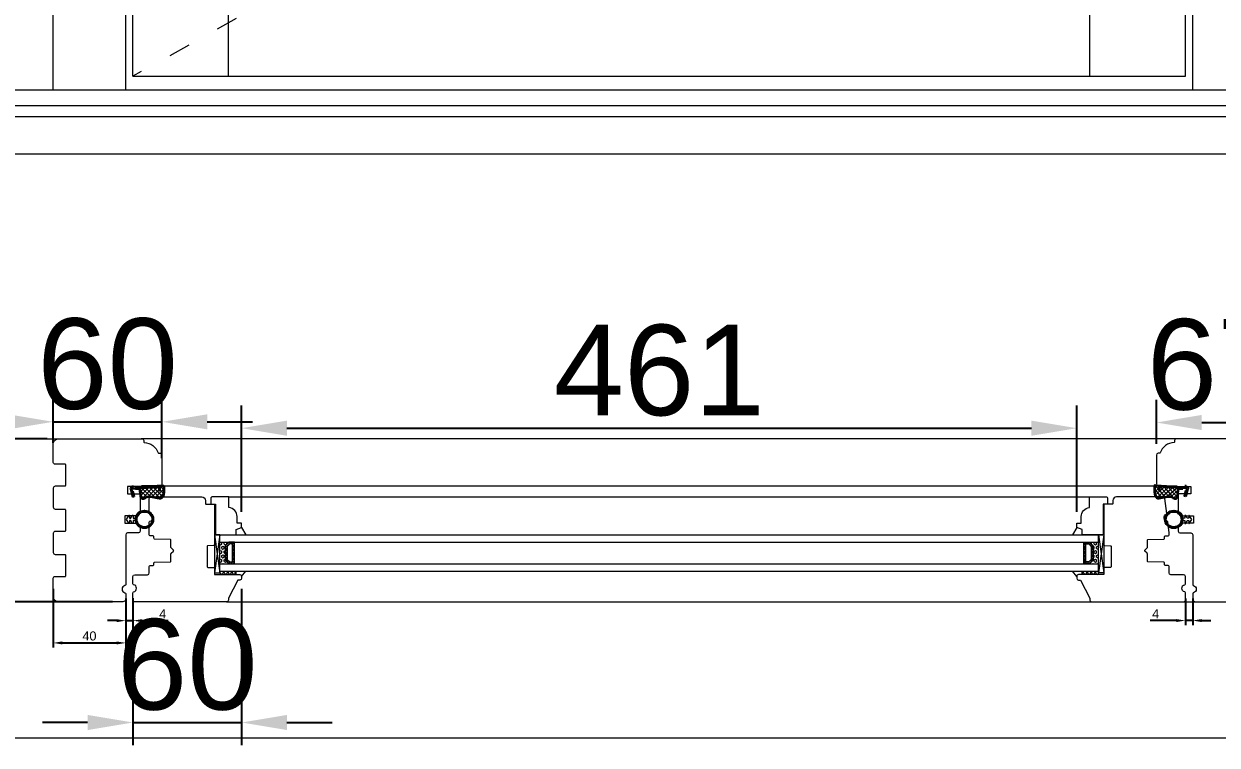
# Model space of a CAD drawing. Header units: millimetres. Extents: x 0 to 182016, y 11 to 3710.
# Drawn here: x 145721 to 146379, y 1122 to 1520 of the extents above; entities that cross this region are included whole.
import ezdxf

# ---------------------------------------------------------------- set-up
doc = ezdxf.new("R2010")
doc.units = ezdxf.units.MM
doc.linetypes.add('ACAD_ISO03W100', pattern=[30, 12, -18])
for name, color, linetype, lineweight in [('Matmenys', 10, 'Continuous', 20), ('OTHER', 251, 'Continuous', 13), ('Stakta', 7, 'Continuous', 25), ('Testinės profilio linijos', 7, 'Continuous', 5)]:
    doc.layers.add(name, color=color, linetype=linetype, lineweight=lineweight)
doc.styles.get("Standard").update_dxf_attribs({"font": 'arial.ttf'})
doc.dimstyles.new('2', dxfattribs={"dimscale": 2, "dimtxt": 2.5, "dimasz": 2.5, "dimexe": 1.25, "dimexo": 0.625, "dimtad": 1, "dimtxsty": 'Standard', "dimcen": 2.5, "dimadec": 0, "dimazin": 0, "dimtfac": 1, "dimtmove": 0, "dimatfit": 3, "dimfxl": 1, "dimarcsym": 0})
doc.dimstyles.new('Padidinti matmenys', dxfattribs={"dimscale": 10, "dimtxt": 5, "dimasz": 2.5, "dimexe": 1.25, "dimexo": 0.625, "dimtad": 1, "dimdec": 1, "dimtxsty": 'Standard', "dimcen": 2.5, "dimadec": 0, "dimazin": 0, "dimtfac": 1, "dimtdec": 1, "dimtmove": 0, "dimatfit": 3, "dimfxl": 1, "dimarcsym": 0})

# ---------------------------------------------------------------- blocks, each defined once
blk = doc.blocks.new('*D1275')
at = {"layer": 'Defpoints', "color": 0, "transparency": 16777216}
for p in [(145736.9, 1209.2), (145776.9, 1203.7), (145776.9, 1178.02)]:
    blk.add_point(p, dxfattribs=at)
at = {"layer": 'Matmenys', "color": 0, "lineweight": -2, "transparency": 16777216}
for p, q in [((145736.9, 1207.95), (145736.9, 1175.52)), ((145776.9, 1202.45), (145776.9, 1175.52)), ((145741.9, 1178.02), (145771.9, 1178.02))]:
    blk.add_line(p, q, dxfattribs=at)
at = {"layer": 'Matmenys', "color": 0, "transparency": 16777216}
for points in [[(145741.9, 1178.85), (145741.9, 1177.18), (145736.9, 1178.02)], [(145771.9, 1178.85), (145771.9, 1177.18), (145776.9, 1178.02)]]:
    blk.add_solid(points, dxfattribs=at)
at = {"layer": 'Matmenys', "color": 0, "lineweight": 5, "transparency": 16777216, "insert": (145756.9, 1181.82), "char_height": 5, "attachment_point": 5}
blk.add_mtext('40', dxfattribs=at)
blk = doc.blocks.new('*D1276')
at = {"color": 0, "lineweight": -2, "transparency": 16777216}
for p, q in [((145736.9, 1288.45), (145736.9, 1312.57)), ((145796.9, 1279.95), (145796.9, 1312.57)), ((145711.9, 1300.07), (145686.9, 1300.07)), ((145736.9, 1300.07), (145796.9, 1300.07)), ((145821.9, 1300.07), (145846.9, 1300.07))]:
    blk.add_line(p, q, dxfattribs=at)
at = {"color": 0, "transparency": 16777216}
for points in [[(145711.9, 1304.23), (145711.9, 1295.9), (145736.9, 1300.07)], [(145821.9, 1304.23), (145821.9, 1295.9), (145796.9, 1300.07)]]:
    blk.add_solid(points, dxfattribs=at)
at = {"layer": 'Defpoints', "color": 0, "transparency": 16777216}
for p in [(145796.9, 1300.07), (145736.9, 1282.2), (145796.9, 1273.7)]:
    blk.add_point(p, dxfattribs=at)
at = {"color": 0, "lineweight": 5, "transparency": 16777216, "insert": (145766.9, 1331.85), "char_height": 50, "attachment_point": 5}
blk.add_mtext('60', dxfattribs=at)
blk = doc.blocks.new('*D1277')
at = {"color": 0, "lineweight": -2, "transparency": 16777216}
for p, q in [((145840.9, 1207.95), (145840.9, 1121.59)), ((145780.9, 1197.7), (145780.9, 1121.59)), ((145755.9, 1134.09), (145730.9, 1134.09)), ((145780.9, 1134.09), (145840.9, 1134.09)), ((145865.9, 1134.09), (145890.9, 1134.09))]:
    blk.add_line(p, q, dxfattribs=at)
at = {"color": 0, "transparency": 16777216}
for points in [[(145755.9, 1138.26), (145755.9, 1129.92), (145780.9, 1134.09)], [(145865.9, 1138.26), (145865.9, 1129.92), (145840.9, 1134.09)]]:
    blk.add_solid(points, dxfattribs=at)
at = {"layer": 'Defpoints', "color": 0, "transparency": 16777216}
for p in [(145840.9, 1214.2), (145780.9, 1203.95), (145840.9, 1134.09)]:
    blk.add_point(p, dxfattribs=at)
at = {"color": 0, "lineweight": 5, "transparency": 16777216, "insert": (145810.9, 1165.87), "char_height": 50, "attachment_point": 5}
blk.add_mtext('60', dxfattribs=at)
blk = doc.blocks.new('*D1278')
at = {"color": 0, "lineweight": -2, "transparency": 16777216}
for p, q in [((145733.65, 1290.7), (145666.81, 1290.7)), ((145679.31, 1225.7), (145679.31, 1265.7)), ((145769.65, 1200.7), (145666.81, 1200.7))]:
    blk.add_line(p, q, dxfattribs=at)
at = {"color": 0, "transparency": 16777216}
for points in [[(145675.14, 1265.7), (145683.47, 1265.7), (145679.31, 1290.7)], [(145675.14, 1225.7), (145683.47, 1225.7), (145679.31, 1200.7)]]:
    blk.add_solid(points, dxfattribs=at)
at = {"layer": 'Defpoints', "color": 0, "transparency": 16777216}
for p in [(145679.31, 1290.7), (145739.9, 1290.7), (145775.9, 1200.7)]:
    blk.add_point(p, dxfattribs=at)
at = {"color": 0, "lineweight": 5, "transparency": 16777216, "insert": (145647.53, 1245.7), "char_height": 50, "attachment_point": 5, "rotation": 90}
blk.add_mtext('90', dxfattribs=at)
blk = doc.blocks.new('*D1279')
at = {"layer": 'Defpoints', "color": 0, "transparency": 16777216}
for p in [(145776.9, 1203.7), (145780.9, 1203.95), (145780.9, 1190.31)]:
    blk.add_point(p, dxfattribs=at)
at = {"layer": 'Matmenys', "color": 0, "lineweight": -2, "transparency": 16777216}
for p, q in [((145776.9, 1202.45), (145776.9, 1187.81)), ((145780.9, 1202.7), (145780.9, 1187.81)), ((145771.9, 1190.31), (145766.9, 1190.31)), ((145776.9, 1190.31), (145780.9, 1190.31)), ((145785.9, 1190.31), (145800.3, 1190.31))]:
    blk.add_line(p, q, dxfattribs=at)
at = {"layer": 'Matmenys', "color": 0, "transparency": 16777216}
for points in [[(145771.9, 1191.14), (145771.9, 1189.47), (145776.9, 1190.31)], [(145785.9, 1191.14), (145785.9, 1189.47), (145780.9, 1190.31)]]:
    blk.add_solid(points, dxfattribs=at)
at = {"layer": 'Matmenys', "color": 0, "lineweight": 5, "transparency": 16777216, "insert": (145797.33, 1194.06), "char_height": 5, "attachment_point": 5}
blk.add_mtext('4', dxfattribs=at)
blk = doc.blocks.new('*D1299')
at = {"layer": 'Defpoints', "color": 0, "transparency": 16777216}
for p in [(146361.89, 1203.73), (146365.89, 1203.73), (146365.89, 1190.36)]:
    blk.add_point(p, dxfattribs=at)
at = {"layer": 'Matmenys', "color": 0, "lineweight": -2, "transparency": 16777216}
for p, q in [((146361.89, 1202.48), (146361.89, 1187.86)), ((146365.89, 1202.48), (146365.89, 1187.86)), ((146356.89, 1190.36), (146342.49, 1190.36)), ((146365.89, 1190.36), (146361.89, 1190.36)), ((146370.89, 1190.36), (146375.89, 1190.36))]:
    blk.add_line(p, q, dxfattribs=at)
at = {"layer": 'Matmenys', "color": 0, "transparency": 16777216}
for points in [[(146356.89, 1191.19), (146356.89, 1189.53), (146361.89, 1190.36)], [(146370.89, 1191.19), (146370.89, 1189.53), (146365.89, 1190.36)]]:
    blk.add_solid(points, dxfattribs=at)
at = {"layer": 'Matmenys', "color": 0, "transparency": 16777216, "insert": (146345.47, 1194.11), "char_height": 5, "attachment_point": 5}
blk.add_mtext('4', dxfattribs=at)
blk = doc.blocks.new('*D1290')
at = {"color": 0, "lineweight": -2, "transparency": 16777216}
for p, q in [((145840.9, 1250.45), (145840.9, 1309.05)), ((146301.89, 1250.45), (146301.89, 1309.05)), ((145865.9, 1296.55), (146276.89, 1296.55))]:
    blk.add_line(p, q, dxfattribs=at)
at = {"color": 0, "transparency": 16777216}
for points in [[(145865.9, 1300.72), (145865.9, 1292.38), (145840.9, 1296.55)], [(146276.89, 1300.72), (146276.89, 1292.38), (146301.89, 1296.55)]]:
    blk.add_solid(points, dxfattribs=at)
at = {"layer": 'Defpoints', "color": 0, "transparency": 16777216}
for p in [(146301.89, 1296.55), (145840.9, 1244.2), (146301.89, 1244.2)]:
    blk.add_point(p, dxfattribs=at)
at = {"color": 0, "lineweight": 5, "transparency": 16777216, "insert": (146071.4, 1328.33), "char_height": 50, "attachment_point": 5}
blk.add_mtext('461', dxfattribs=at)
blk = doc.blocks.new('*D1962')
at = {"color": 0, "lineweight": -2, "transparency": 16777216}
for p, q in [((146345.89, 1287.94), (146345.89, 1312.19)), ((146412.89, 1287.94), (146412.89, 1312.19)), ((146370.89, 1299.69), (146387.89, 1299.69))]:
    blk.add_line(p, q, dxfattribs=at)
at = {"color": 0, "transparency": 16777216}
for points in [[(146370.89, 1303.86), (146370.89, 1295.53), (146345.89, 1299.69)], [(146387.89, 1303.86), (146387.89, 1295.53), (146412.89, 1299.69)]]:
    blk.add_solid(points, dxfattribs=at)
at = {"layer": 'Defpoints', "color": 0, "transparency": 16777216}
for p in [(146412.89, 1299.69), (146345.89, 1281.69), (146412.89, 1281.69)]:
    blk.add_point(p, dxfattribs=at)
at = {"color": 0, "lineweight": 5, "transparency": 16777216, "insert": (146379.39, 1331.47), "char_height": 50, "attachment_point": 5}
blk.add_mtext('67', dxfattribs=at)

msp = doc.modelspace()

# ---------------------------------------------------------------- hatches: boundary and pattern name
at = {"lineweight": 0}
h = msp.add_hatch(dxfattribs=at)
h.set_pattern_fill('HEX', color=256, scale=0.25, angle=90, style=0)
h.set_pattern_definition([(90, (127481.6335, -11685.7087), (1.374815, -4e-16), [0.79375, -1.5875]), (330, (127481.6335, -11685.7087), (-0.6874075, -1.190624716), [0.79375, -1.5875]), (30, (127481.6335, -11684.915), (0.6874075, -1.190624716), [0.79375, -1.5875])])
h.paths.add_polyline_path([(145828.9045588, 1221.699597), (145833.9045588, 1221.699597), (145831.9045588, 1223.699597), (145831.9045588, 1231.699597), (145833.9045588, 1233.699597), (145828.9045588, 1233.700306)])
h = msp.add_hatch(dxfattribs=at)
h.set_pattern_fill('JIS_WOOD', color=256, angle=90, style=0)
h.set_pattern_definition([(45, (127481.6335, -11685.7087), (0.5, -0.5), [])])
h.paths.add_polyline_path([(145831.9045588, 1231.699597), (145831.9045588, 1223.699597), (145833.9045588, 1221.699597), (145836.9045588, 1221.699597), (145836.9222922, 1233.7361795), (145833.9045588, 1233.699597)])
h.paths.add_polyline_path([(145832.9045588, 1224.1138105), (145832.9045588, 1231.2853834), (145834.3187723, 1232.699597), (145835.9045588, 1232.699597), (145835.9045588, 1222.699597), (145834.3187723, 1222.699597)], flags=16)
h = msp.add_hatch(dxfattribs=at)
h.set_pattern_fill('JIS_WOOD', color=256, angle=90, style=0)
h.set_pattern_definition([(45, (127563.12235, -11685.7087), (0.5, -0.5), [])])
h.paths.add_polyline_path([(146310.8934555, 1231.699597), (146310.8934555, 1223.699597), (146308.8934555, 1221.699597), (146305.8934555, 1221.699597), (146305.8757221, 1233.7361795), (146308.8934555, 1233.699597)])
h.paths.add_polyline_path([(146309.8934555, 1224.1138105), (146309.8934555, 1231.2853834), (146308.479242, 1232.699597), (146306.8934555, 1232.699597), (146306.8934555, 1222.699597), (146308.479242, 1222.699597)], flags=16)
h = msp.add_hatch(dxfattribs=at)
h.set_pattern_fill('HEX', color=256, scale=0.25, angle=90, style=0)
h.set_pattern_definition([(90, (127563.1223, -11685.7087), (1.374815, -4e-16), [0.79375, -1.5875]), (330, (127563.1223, -11685.7087), (-0.6874075, -1.190624716), [0.79375, -1.5875]), (30, (127563.1223, -11684.915), (0.6874075, -1.190624716), [0.79375, -1.5875])])
h.paths.add_polyline_path([(146313.8934555, 1221.699597), (146308.8934555, 1221.699597), (146310.8934555, 1223.699597), (146310.8934555, 1231.699597), (146308.8934555, 1233.699597), (146313.8934555, 1233.700306)])
at = {"lineweight": 0, "ltscale": 0.5}
h = msp.add_hatch(dxfattribs=at)
h.set_pattern_fill('ANSI37', color=256, scale=0.5, angle=90, style=0)
h.set_pattern_definition([(135, (145825.4046, 1215.7003), (-1.12253, -1.12253), []), (225, (145825.4046, 1215.7003), (1.12253, -1.12253), [])])
h.paths.add_polyline_path([(145837.9045588, 1217.700306), (145828.9045588, 1217.700306), (145828.9045588, 1215.700306), (145837.9045588, 1215.700306)])
h = msp.add_hatch(dxfattribs=at)
h.set_pattern_fill('ANSI37', color=256, scale=0.5, angle=90, style=0)
h.set_pattern_definition([(135, (145906.8934, 1215.7003), (-1.122532, -1.122532), []), (225, (145906.8934, 1215.7003), (1.122532, -1.122532), [])])
h.paths.add_polyline_path([(146304.8934555, 1217.700306), (146313.8934555, 1217.700306), (146313.8934555, 1215.700306), (146304.8934555, 1215.700306)])
at = {"layer": 'Matmenys'}
h = msp.add_hatch(dxfattribs=at)
h.set_pattern_fill('ANSI37', color=252, scale=0.5, angle=-93.5893456117, style=0)
h.set_pattern_definition([(311.4106544, (142780.868, -270929.3003), (1.190606082, 1.0500540025), []), (41.4106544, (142780.868, -270929.3003), (-1.0500540025, 1.190606082), [])])
edge = h.paths.add_edge_path()
edge.add_arc((146347.8193396, 1264.0058823), 0.1, 86.4106543883, 176.4106543883)
edge.add_line((146347.7195358, 1264.0121428), (146347.6224526, 1262.4644571))
edge.add_arc((146347.372943, 1262.4801083), 0.25, 176.4106543883, 356.4106543883, ccw=False)
edge.add_line((146347.1234334, 1262.4957595), (146347.2518191, 1264.5424645))
edge.add_arc((146347.3516229, 1264.536204), 0.1, 86.410654381, 176.4106543883, ccw=False)
edge.add_line((146347.3578834, 1264.6360078), (146347.3626283, 1264.7116508))
edge.add_line((146347.3626283, 1264.7116508), (146345.3808274, 1264.8359652))
edge.add_spline(control_points=[(146345.3808274, 1264.8359652), (146345.301669, 1264.8241628), (146345.2316773, 1264.8129873), (146345.1479265, 1264.7911934), (146345.1243622, 1264.7818076), (146345.1004792, 1264.7691127), (146345.0924195, 1264.7628634), (146345.0679317, 1264.7372746), (146345.0490388, 1264.7080376), (146345.0153355, 1264.6037178), (146345.0022136, 1264.5307856), (146344.9825114, 1264.2778026), (146344.9930097, 1264.0639684), (146345.0123379, 1263.62149), (146345.0168132, 1263.4021611), (146345.0178894, 1262.9822702), (146345.0148574, 1262.7791841), (146345.002147, 1262.1889768), (146344.9889706, 1261.8209267), (146344.9892323, 1261.0677452), (146345.0077286, 1260.6909954), (146345.1109149, 1260.0978909), (146345.170809, 1259.87032), (146345.3238446, 1259.4732188), (146345.406594, 1259.3014311), (146345.6105942, 1258.9602634), (146345.730709, 1258.7940607), (146345.9981541, 1258.502901), (146346.1458277, 1258.3793209), (146346.4270123, 1258.2196022), (146346.5623085, 1258.1720483), (146346.8636074, 1258.1124433), (146347.0272074, 1258.10174), (146347.6118042, 1258.1154839), (146348.0757197, 1258.2102381), (146348.9682159, 1258.3819804), (146349.3952961, 1258.4656749), (146350.4736447, 1258.6768613), (146351.1316953, 1258.8105953), (146352.1247972, 1258.9355213), (146352.4283984, 1258.9660152), (146353.050442, 1258.9903506), (146353.366346, 1258.9828099), (146353.9155543, 1258.8979256), (146354.1516377, 1258.8365869), (146354.5522891, 1258.6641266), (146354.7109216, 1258.5692781), (146355.0095804, 1258.3850097), (146355.1510376, 1258.2951522), (146355.4528205, 1258.1390691), (146355.6178732, 1258.069099), (146355.982995, 1257.9493678), (146356.1839451, 1257.9063653), (146356.5233617, 1257.8824666), (146356.6653472, 1257.8956724), (146356.8605678, 1257.9557116), (146356.9258956, 1257.9924518), (146357.052619, 1258.1010009), (146357.1117968, 1258.1730671), (146357.2688744, 1258.4371547), (146357.3503741, 1258.6782629), (146357.4669914, 1259.2286739), (146357.5035229, 1259.536869), (146357.5567944, 1260.1330868), (146357.5760168, 1260.4206378), (146357.6193763, 1260.9511276), (146357.6415125, 1261.1993861), (146357.6777268, 1261.6041884), (146357.6918132, 1261.7615918), (146357.7199353, 1262.0855241), (146357.7349714, 1262.2638414), (146357.8032564, 1262.5667084), (146357.8388914, 1262.6845304), (146357.9344881, 1262.8970092), (146357.9876351, 1262.990924), (146358.1062758, 1263.1361178), (146358.161898, 1263.1911359), (146358.2856653, 1263.2802278), (146358.3492923, 1263.3131072), (146358.4681564, 1263.3612754), (146358.5252334, 1263.3781567), (146358.6258138, 1263.4041006), (146358.6702094, 1263.4138182), (146358.7112057, 1263.4228541)], knot_values=[0, 0, 0, 0, 0.2245066002, 0.2245066002, 0.377043448, 0.377043448, 0.5295802957, 0.5295802957, 0.8082977366, 0.8082977366, 1.0870151774, 1.0870151774, 1.6244414062, 1.6244414062, 2.161867635, 2.161867635, 2.6992938638, 2.6992938638, 3.7741463214, 3.7741463214, 5.0334406395, 5.0334406395, 5.8656302806, 5.8656302806, 6.5060139406, 6.5060139406, 7.1463976006, 7.1463976006, 7.7996240151, 7.7996240151, 8.3563201169, 8.3563201169, 8.9130162187, 8.9130162187, 10.239934143, 10.239934143, 11.5668520673, 11.5668520673, 13.5970761059, 13.5970761059, 14.4582175179, 14.4582175179, 15.3193589298, 15.3193589298, 15.9856015553, 15.9856015553, 16.5061017172, 16.5061017172, 17.0266018791, 17.0266018791, 17.547102041, 17.547102041, 18.1672448488, 18.1672448488, 18.7176261004, 18.7176261004, 19.1465766047, 19.1465766047, 19.5755271091, 19.5755271091, 20.3898249977, 20.3898249977, 21.2041228863, 21.2041228863, 21.9655448497, 21.9655448497, 22.7269668131, 22.7269668131, 23.2229068178, 23.2229068178, 23.7188468224, 23.7188468224, 24.0184411081, 24.0184411081, 24.2549295987, 24.2549295987, 24.4119994701, 24.4119994701, 24.5501072405, 24.5501072405, 24.6882150108, 24.6882150108, 24.8099116426, 24.8099116426, 24.8099116426, 24.8099116426], degree=3, periodic=0)
edge.add_line((146358.7112057, 1263.4228541), (146347.8256001, 1264.1056862))
h = msp.add_hatch(dxfattribs=at)
h.set_pattern_fill('ANSI37', color=252, scale=0.5, angle=-180, style=0)
h.set_pattern_definition([(225, (-10132.0852, -1098217.9917), (1.1225320151, -1.1225320151), []), (315, (-10132.0852, -1098217.9917), (1.1225320151, 1.1225320151), [])])
edge = h.paths.add_edge_path()
edge.add_arc((145794.9904069, 1263.8200358), 0.1, 363.5893456117, 453.5893456117, ccw=False)
edge.add_line((145795.0902108, 1263.8262963), (145795.187294, 1262.2786106))
edge.add_arc((145795.4368036, 1262.2942618), 0.25, 183.5893456117, 363.5893456117)
edge.add_line((145795.6863132, 1262.3099131), (145795.5579275, 1264.356618))
edge.add_arc((145795.4581237, 1264.3503575), 0.1, 363.5893456117, 453.589345619)
edge.add_line((145795.4518632, 1264.4501613), (145795.4471182, 1264.5258043))
edge.add_line((145795.4471182, 1264.5258043), (145797.4289191, 1264.6501187))
edge.add_spline(control_points=[(145797.4289191, 1264.6501187), (145797.5080776, 1264.6383164), (145797.5780693, 1264.6271408), (145797.6618201, 1264.6053469), (145797.6853844, 1264.5959611), (145797.7092674, 1264.5832662), (145797.7173271, 1264.577017), (145797.7418149, 1264.5514282), (145797.7607077, 1264.5221911), (145797.7944111, 1264.4178714), (145797.807533, 1264.3449391), (145797.8272352, 1264.0919561), (145797.8167369, 1263.878122), (145797.7974087, 1263.4356435), (145797.7929333, 1263.2163147), (145797.7918572, 1262.7964238), (145797.7948892, 1262.5933376), (145797.8075996, 1262.0031303), (145797.820776, 1261.6350802), (145797.8205143, 1260.8818988), (145797.802018, 1260.5051489), (145797.6988316, 1259.9120445), (145797.6389376, 1259.6844735), (145797.485902, 1259.2873723), (145797.4031526, 1259.1155846), (145797.1991524, 1258.7744169), (145797.0790376, 1258.6082142), (145796.8115925, 1258.3170545), (145796.6639188, 1258.1934745), (145796.3827343, 1258.0337557), (145796.247438, 1257.9862018), (145795.9461392, 1257.9265968), (145795.7825392, 1257.9158935), (145795.1979424, 1257.9296374), (145794.7340268, 1258.0243916), (145793.8415307, 1258.1961339), (145793.4144505, 1258.2798285), (145792.3361019, 1258.4910148), (145791.6780513, 1258.6247489), (145790.6849494, 1258.7496749), (145790.3813482, 1258.7801687), (145789.7593046, 1258.8045042), (145789.4434006, 1258.7969634), (145788.8941923, 1258.7120791), (145788.6581089, 1258.6507404), (145788.2574575, 1258.4782801), (145788.098825, 1258.3834316), (145787.8001662, 1258.1991633), (145787.6587089, 1258.1093058), (145787.3569261, 1257.9532227), (145787.1918733, 1257.8832525), (145786.8267516, 1257.7635213), (145786.6258015, 1257.7205188), (145786.2863849, 1257.6966201), (145786.1443994, 1257.7098259), (145785.9491787, 1257.7698651), (145785.8838509, 1257.8066053), (145785.7571276, 1257.9151544), (145785.6979498, 1257.9872206), (145785.5408722, 1258.2513082), (145785.4593725, 1258.4924165), (145785.3427552, 1259.0428274), (145785.3062237, 1259.3510225), (145785.2529522, 1259.9472404), (145785.2337298, 1260.2347913), (145785.1903703, 1260.7652812), (145785.1682341, 1261.0135397), (145785.1320198, 1261.418342), (145785.1179334, 1261.5757453), (145785.0898113, 1261.8996777), (145785.0747752, 1262.0779949), (145785.0064902, 1262.380862), (145784.9708552, 1262.498684), (145784.8752584, 1262.7111628), (145784.8221115, 1262.8050776), (145784.7034708, 1262.9502713), (145784.6478485, 1263.0052894), (145784.5240813, 1263.0943814), (145784.4604543, 1263.1272608), (145784.3415902, 1263.175429), (145784.2845132, 1263.1923102), (145784.1839328, 1263.2182541), (145784.1395372, 1263.2279717), (145784.0985409, 1263.2370076)], knot_values=[0, 0, 0, 0, 0.2245066002, 0.2245066002, 0.377043448, 0.377043448, 0.5295802957, 0.5295802957, 0.8082977366, 0.8082977366, 1.0870151774, 1.0870151774, 1.6244414062, 1.6244414062, 2.161867635, 2.161867635, 2.6992938638, 2.6992938638, 3.7741463214, 3.7741463214, 5.0334406395, 5.0334406395, 5.8656302806, 5.8656302806, 6.5060139406, 6.5060139406, 7.1463976006, 7.1463976006, 7.7996240151, 7.7996240151, 8.3563201169, 8.3563201169, 8.9130162187, 8.9130162187, 10.239934143, 10.239934143, 11.5668520673, 11.5668520673, 13.5970761059, 13.5970761059, 14.4582175179, 14.4582175179, 15.3193589298, 15.3193589298, 15.9856015553, 15.9856015553, 16.5061017172, 16.5061017172, 17.0266018791, 17.0266018791, 17.547102041, 17.547102041, 18.1672448488, 18.1672448488, 18.7176261004, 18.7176261004, 19.1465766047, 19.1465766047, 19.5755271091, 19.5755271091, 20.3898249977, 20.3898249977, 21.2041228863, 21.2041228863, 21.9655448497, 21.9655448497, 22.7269668131, 22.7269668131, 23.2229068178, 23.2229068178, 23.7188468224, 23.7188468224, 24.0184411081, 24.0184411081, 24.2549295987, 24.2549295987, 24.4119994701, 24.4119994701, 24.5501072405, 24.5501072405, 24.6882150108, 24.6882150108, 24.8099116426, 24.8099116426, 24.8099116426, 24.8099116426], degree=3, periodic=0)
edge.add_line((145784.0985409, 1263.2370076), (145794.9841464, 1263.9198397))

# ---------------------------------------------------------------- linework, layer by layer
at = {"lineweight": 5}
for p, q in [((145736.9045584, 1483.4002605), (145736.9045584, 2183.0808812)), ((145776.9045584, 1483.4002605), (145776.9045584, 2143.0808808)), ((146365.8934556, 1483.4002605), (146365.8934556, 2143.0808808)), ((145780.9045584, 1490.850432), (145780.9045584, 2139.0808808)), ((145833.5874645, 1490.850432), (145833.5874645, 2139.0808808)), ((146309.2105498, 1490.850432), (146309.2105498, 2139.0808808)), ((146361.8934555, 1490.850432), (146361.8934555, 2139.0808808)), ((145780.9045584, 1490.850432), (146361.8934555, 1490.850432)), ((145686.9045584, 1483.4002605), (147071.8823523, 1483.4002605)), ((145686.9045584, 1474.6227022), (147071.8823523, 1474.6227022)), ((145686.9045584, 1468.6674253), (147071.8823523, 1468.6674253)), ((145686.9045584, 1448.050432), (147071.8823523, 1448.050432)), ((145686.9045584, 1290.700306), (145739.9045588, 1290.700306)), ((145686.9045584, 1125.700306), (147071.8823527, 1125.700306))]:
    msp.add_line(p, q, dxfattribs=at)
at = {"linetype": 'ACAD_ISO03W100', "lineweight": 5}
msp.add_line((146361.8934555, 1814.9656562), (145780.9045584, 1490.850432), dxfattribs=at)
at = {"color": 1}
for p, q in [((145797.4731594, 1264.9468388), (145782.1483439, 1263.9855441)), ((146345.3365872, 1265.1326852), (146360.6614026, 1264.1713905)), ((146345.3808274, 1264.8359652), (146360.6157722, 1263.8803079)), ((145797.4289191, 1264.6501187), (145782.1939744, 1263.6944614)), ((145784.0339681, 1262.9440395), (145782.2735168, 1262.8336099)), ((146358.7757785, 1263.1298859), (146360.5362298, 1263.0194564))]:
    msp.add_line(p, q, dxfattribs=at)
for p, q in [((146347.3578834, 1264.6360078), (146347.3626283, 1264.7116508)), ((146362.3130747, 1264.6997323), (146361.5654341, 1264.7466303)), ((146361.5654341, 1264.7466303), (146362.6161473, 1263.6788877)), ((146362.3130747, 1264.6997323), (146363.343416, 1263.6332677)), ((145780.4966718, 1264.5138859), (145779.4663306, 1263.4474212)), ((145779.4663306, 1263.4474212), (145779.497633, 1262.948402)), ((145779.497633, 1262.948402), (145779.6449189, 1262.9576409)), ((145779.6449189, 1262.9576409), (145780.6283654, 1258.6105505)), ((145780.1503814, 1262.9893476), (145794.9841464, 1263.9198397)), ((145780.1503814, 1262.9893476), (145780.3875762, 1261.9408844)), ((145781.2443125, 1264.5607839), (145780.1935993, 1263.4930413)), ((145780.1935993, 1263.4930413), (145795.4518632, 1264.4501613)), ((145780.3875762, 1261.9408844), (145780.8752522, 1262.0512118)), ((145780.4966718, 1264.5138859), (145781.2443125, 1264.5607839)), ((145780.6283654, 1258.6105505), (145781.6037174, 1258.8312053)), ((145780.8752522, 1262.0512118), (145781.6037174, 1258.8312053)), ((145795.0902108, 1263.8262963), (145795.187294, 1262.2786106)), ((145795.4518632, 1264.4501613), (145795.4471182, 1264.5258043)), ((145795.5579275, 1264.356618), (145795.6863132, 1262.3099131)), ((146347.2518191, 1264.5424645), (146347.1234334, 1262.4957595)), ((146362.6161473, 1263.6788877), (146347.3578834, 1264.6360078)), ((146347.7195358, 1264.0121428), (146347.6224526, 1262.4644571)), ((146362.6593652, 1263.175194), (146347.8256001, 1264.1056862)), ((146361.9344944, 1262.2370583), (146361.2060292, 1259.0170518)), ((146362.1813811, 1258.7963969), (146361.2060292, 1259.0170518)), ((146362.4221704, 1262.1267309), (146361.9344944, 1262.2370583)), ((146363.1648277, 1263.1434874), (146362.1813811, 1258.7963969)), ((146362.6593652, 1263.175194), (146362.4221704, 1262.1267309)), ((146363.3121136, 1263.1342485), (146363.1648277, 1263.1434874)), ((146363.343416, 1263.6332677), (146363.3121136, 1263.1342485))]:
    msp.add_line(p, q)
at = {"lineweight": 9}
for p, q in [((145833.9045588, 1258.700306), (146308.8934555, 1258.700306)), ((145828.9046439, 1237.700306), (146313.8933704, 1237.700306)), ((145828.9046439, 1233.700306), (146313.8933704, 1233.700306)), ((145828.9046439, 1221.700306), (146313.8933704, 1221.700306)), ((145828.9046439, 1217.700306), (146313.8933704, 1217.700306))]:
    msp.add_line(p, q, dxfattribs=at)
at = {"lineweight": 0}
for p, q in [((145840.9045588, 1241.700306), (145843.1912239, 1237.700306)), ((146301.8934555, 1241.700306), (146299.6067904, 1237.700306)), ((145828.9045588, 1237.699597), (145825.9045588, 1216.699597)), ((145825.9045588, 1237.699597), (145828.9045588, 1216.699597)), ((146313.8934555, 1237.699597), (146316.8934555, 1216.699597)), ((146316.8934555, 1237.699597), (146313.8934555, 1216.699597)), ((146313.8934555, 1215.700306), (146313.8934555, 1218.700306)), ((145837.9045588, 1215.700306), (145837.9045588, 1217.700306)), ((145840.9045588, 1214.700306), (145843.1912239, 1217.700306)), ((146301.8934555, 1214.700306), (146299.6067904, 1217.700306)), ((146304.8934555, 1215.700306), (146304.8934555, 1217.700306))]:
    msp.add_line(p, q, dxfattribs=at)
for points in [[(145833.9045588, 1252.700306), (145833.9045588, 1258.700306), (145824.9045588, 1258.700306, 0.4142135624), (145823.9045588, 1257.700306), (145823.9045588, 1254.700306), (145826.4045588, 1254.700306), (145826.4045588, 1237.700306), (145837.9045588, 1237.700306), (145837.9045588, 1240.700306), (145840.9045588, 1241.700306), (145840.9045588, 1244.200306), (145838.4045588, 1244.200306), (145838.4045588, 1247.7253688, 0.3851703882), (145833.9045588, 1252.700306)], [(146308.8934555, 1252.700306), (146308.8934555, 1258.700306), (146317.8934555, 1258.700306, -0.4142135624), (146318.8934555, 1257.700306), (146318.8934555, 1254.700306), (146316.3934555, 1254.700306), (146316.3934555, 1237.700306), (146304.8934555, 1237.700306), (146304.8934555, 1240.700306), (146301.8934555, 1241.700306), (146301.8934555, 1244.200306), (146304.3934555, 1244.200306), (146304.3934555, 1247.7253688, -0.3851703882), (146308.8934555, 1252.700306)]]:
    msp.add_lwpolyline(points, format="xyb", dxfattribs=at)
for points in [[(145825.9045588, 1237.699597), (145825.9045588, 1216.699597), (145828.9045588, 1216.699597), (145828.9045588, 1237.699597)], [(145831.9045588, 1231.699597), (145831.9045588, 1223.699597), (145833.9045588, 1221.699597), (145836.9045588, 1221.699597), (145836.9045588, 1233.699597), (145833.9045588, 1233.699597)], [(145832.9045588, 1231.2853834), (145832.9045588, 1224.1138105), (145834.3187723, 1222.699597), (145835.9045588, 1222.699597), (145835.9045588, 1232.699597), (145834.3187723, 1232.699597)], [(146310.8934555, 1231.699597), (146310.8934555, 1223.699597), (146308.8934555, 1221.699597), (146305.8934555, 1221.699597), (146305.8934555, 1233.699597), (146308.8934555, 1233.699597)], [(146309.8934555, 1231.2853834), (146309.8934555, 1224.1138105), (146308.479242, 1222.699597), (146306.8934555, 1222.699597), (146306.8934555, 1232.699597), (146308.479242, 1232.699597)], [(146316.8934555, 1237.699597), (146316.8934555, 1216.699597), (146313.8934555, 1216.699597), (146313.8934555, 1237.699597)]]:
    msp.add_lwpolyline(points, close=True, dxfattribs=at)
at = {"color": 18, "linetype": 'ByBlock', "true_color": 0x000000}
for centre, radius in [((145787.2970729, 1246.1992405), 4.85), ((145787.2970729, 1246.1992405), 4.25), ((146355.4109544, 1246.1904755), 4.85), ((146355.4109544, 1246.1904755), 4.25)]:
    msp.add_circle(centre, radius, dxfattribs=at)
for centre, radius, start, end in [((145794.9904069, 1263.8200358), 0.1, 3.5893456092, 93.5893456125), ((145795.4368036, 1262.2942618), 0.25, 183.5893456092, 3.5893456092), ((145795.4581237, 1264.3503575), 0.1, 3.5893456092, 93.5893456125), ((146347.372943, 1262.4801083), 0.25, 176.4106543908, 356.4106543908), ((146347.3516229, 1264.536204), 0.1, 86.4106543875, 176.4106543908), ((146347.8193396, 1264.0058823), 0.1, 86.4106543875, 176.4106543908)]:
    msp.add_arc(centre, radius, start, end)
at = {"color": 1}
for points in [[(145797.4731594, 1264.9468388), (145797.8346597, 1264.856342), (145798.1042006, 1263.5824835), (145797.6158113, 1258.8901106), (145796.5726135, 1257.8001043), (145794.4091416, 1257.7814879), (145792.7111018, 1258.1118618), (145790.5456609, 1258.4587781), (145788.5089393, 1258.2593494), (145787.6806945, 1257.7831804), (145785.8261544, 1257.502917), (145784.9337085, 1260.2150956), (145784.8065409, 1261.6939712), (145784.6885696, 1262.3812391), (145784.3863639, 1262.8231244), (145784.0339681, 1262.9440395)], [(146345.3365872, 1265.1326852), (146344.9750869, 1265.0421885), (146344.705546, 1263.76833), (146345.1939353, 1259.075957), (146346.2371331, 1257.9859508), (146348.4006049, 1257.9673344), (146350.0986448, 1258.2977083), (146352.2640856, 1258.6446246), (146354.3008073, 1258.4451959), (146355.1290521, 1257.9690269), (146356.9835922, 1257.6887635), (146357.8760381, 1260.400942), (146358.0032057, 1261.8798177), (146358.121177, 1262.5670855), (146358.4233827, 1263.0089709), (146358.7757785, 1263.1298859)]]:
    msp.add_spline(points, degree=3, dxfattribs=at)
for points in [[(146345.3808274, 1264.8359652), (146345.301669, 1264.8241628), (146345.2316773, 1264.8129873), (146345.1479265, 1264.7911934), (146345.1243622, 1264.7818076), (146345.1004792, 1264.7691127), (146345.0924195, 1264.7628634), (146345.0679317, 1264.7372746), (146345.0490388, 1264.7080376), (146345.0153355, 1264.6037178), (146345.0022136, 1264.5307856), (146344.9825114, 1264.2778026), (146344.9930097, 1264.0639684), (146345.0123379, 1263.62149), (146345.0168132, 1263.4021611), (146345.0178894, 1262.9822702), (146345.0148574, 1262.7791841), (146345.002147, 1262.1889768), (146344.9889706, 1261.8209267), (146344.9892323, 1261.0677452), (146345.0077286, 1260.6909954), (146345.1109149, 1260.0978909), (146345.170809, 1259.87032), (146345.3238446, 1259.4732188), (146345.406594, 1259.3014311), (146345.6105942, 1258.9602634), (146345.730709, 1258.7940607), (146345.9981541, 1258.502901), (146346.1458277, 1258.3793209), (146346.4270123, 1258.2196022), (146346.5623085, 1258.1720483), (146346.8636074, 1258.1124433), (146347.0272074, 1258.10174), (146347.6118042, 1258.1154839), (146348.0757197, 1258.2102381), (146348.9682159, 1258.3819804), (146349.3952961, 1258.4656749), (146350.4736447, 1258.6768613), (146351.1316953, 1258.8105953), (146352.1247972, 1258.9355213), (146352.4283984, 1258.9660152), (146353.050442, 1258.9903506), (146353.366346, 1258.9828099), (146353.9155543, 1258.8979256), (146354.1516377, 1258.8365869), (146354.5522891, 1258.6641266), (146354.7109216, 1258.5692781), (146355.0095804, 1258.3850097), (146355.1510376, 1258.2951522), (146355.4528205, 1258.1390691), (146355.6178732, 1258.069099), (146355.982995, 1257.9493678), (146356.1839451, 1257.9063653), (146356.5233617, 1257.8824666), (146356.6653472, 1257.8956724), (146356.8605678, 1257.9557116), (146356.9258956, 1257.9924518), (146357.052619, 1258.1010009), (146357.1117968, 1258.1730671), (146357.2688744, 1258.4371547), (146357.3503741, 1258.6782629), (146357.4669914, 1259.2286739), (146357.5035229, 1259.536869), (146357.5567944, 1260.1330868), (146357.5760168, 1260.4206378), (146357.6193763, 1260.9511276), (146357.6415125, 1261.1993861), (146357.6777268, 1261.6041884), (146357.6918132, 1261.7615918), (146357.7199353, 1262.0855241), (146357.7349714, 1262.2638414), (146357.8032564, 1262.5667084), (146357.8388914, 1262.6845304), (146357.9344881, 1262.8970092), (146357.9876351, 1262.990924), (146358.1062758, 1263.1361178), (146358.161898, 1263.1911359), (146358.2856653, 1263.2802278), (146358.3492923, 1263.3131072), (146358.4681564, 1263.3612754), (146358.5252334, 1263.3781567), (146358.6258138, 1263.4041006), (146358.6702094, 1263.4138182), (146358.7112057, 1263.4228541)], [(145797.4289191, 1264.6501187), (145797.5080776, 1264.6383164), (145797.5780693, 1264.6271408), (145797.6618201, 1264.6053469), (145797.6853844, 1264.5959611), (145797.7092674, 1264.5832662), (145797.7173271, 1264.577017), (145797.7418149, 1264.5514282), (145797.7607077, 1264.5221911), (145797.7944111, 1264.4178714), (145797.807533, 1264.3449391), (145797.8272352, 1264.0919561), (145797.8167369, 1263.878122), (145797.7974087, 1263.4356435), (145797.7929333, 1263.2163147), (145797.7918572, 1262.7964238), (145797.7948892, 1262.5933376), (145797.8075996, 1262.0031303), (145797.820776, 1261.6350802), (145797.8205143, 1260.8818988), (145797.802018, 1260.5051489), (145797.6988316, 1259.9120445), (145797.6389376, 1259.6844735), (145797.485902, 1259.2873723), (145797.4031526, 1259.1155846), (145797.1991524, 1258.7744169), (145797.0790376, 1258.6082142), (145796.8115925, 1258.3170545), (145796.6639188, 1258.1934745), (145796.3827343, 1258.0337557), (145796.247438, 1257.9862018), (145795.9461392, 1257.9265968), (145795.7825392, 1257.9158935), (145795.1979424, 1257.9296374), (145794.7340268, 1258.0243916), (145793.8415307, 1258.1961339), (145793.4144505, 1258.2798285), (145792.3361019, 1258.4910148), (145791.6780513, 1258.6247489), (145790.6849494, 1258.7496749), (145790.3813482, 1258.7801687), (145789.7593046, 1258.8045042), (145789.4434006, 1258.7969634), (145788.8941923, 1258.7120791), (145788.6581089, 1258.6507404), (145788.2574575, 1258.4782801), (145788.098825, 1258.3834316), (145787.8001662, 1258.1991633), (145787.6587089, 1258.1093058), (145787.3569261, 1257.9532227), (145787.1918733, 1257.8832525), (145786.8267516, 1257.7635213), (145786.6258015, 1257.7205188), (145786.2863849, 1257.6966201), (145786.1443994, 1257.7098259), (145785.9491787, 1257.7698651), (145785.8838509, 1257.8066053), (145785.7571276, 1257.9151544), (145785.6979498, 1257.9872206), (145785.5408722, 1258.2513082), (145785.4593725, 1258.4924165), (145785.3427552, 1259.0428274), (145785.3062237, 1259.3510225), (145785.2529522, 1259.9472404), (145785.2337298, 1260.2347913), (145785.1903703, 1260.7652812), (145785.1682341, 1261.0135397), (145785.1320198, 1261.418342), (145785.1179334, 1261.5757453), (145785.0898113, 1261.8996777), (145785.0747752, 1262.0779949), (145785.0064902, 1262.380862), (145784.9708552, 1262.498684), (145784.8752584, 1262.7111628), (145784.8221115, 1262.8050776), (145784.7034708, 1262.9502713), (145784.6478485, 1263.0052894), (145784.5240813, 1263.0943814), (145784.4604543, 1263.1272608), (145784.3415902, 1263.175429), (145784.2845132, 1263.1923102), (145784.1839328, 1263.2182541), (145784.1395372, 1263.2279717), (145784.0985409, 1263.2370076)]]:
    msp.add_open_spline(points, degree=3, knots=[0, 0, 0, 0, 0.2245066002, 0.2245066002, 0.377043448, 0.377043448, 0.5295802957, 0.5295802957, 0.8082977366, 0.8082977366, 1.0870151774, 1.0870151774, 1.6244414062, 1.6244414062, 2.161867635, 2.161867635, 2.6992938638, 2.6992938638, 3.7741463214, 3.7741463214, 5.0334406395, 5.0334406395, 5.8656302806, 5.8656302806, 6.5060139406, 6.5060139406, 7.1463976006, 7.1463976006, 7.7996240151, 7.7996240151, 8.3563201169, 8.3563201169, 8.9130162187, 8.9130162187, 10.239934143, 10.239934143, 11.5668520673, 11.5668520673, 13.5970761059, 13.5970761059, 14.4582175179, 14.4582175179, 15.3193589298, 15.3193589298, 15.9856015553, 15.9856015553, 16.5061017172, 16.5061017172, 17.0266018791, 17.0266018791, 17.547102041, 17.547102041, 18.1672448488, 18.1672448488, 18.7176261004, 18.7176261004, 19.1465766047, 19.1465766047, 19.5755271091, 19.5755271091, 20.3898249977, 20.3898249977, 21.2041228863, 21.2041228863, 21.9655448497, 21.9655448497, 22.7269668131, 22.7269668131, 23.2229068178, 23.2229068178, 23.7188468224, 23.7188468224, 24.0184411081, 24.0184411081, 24.2549295987, 24.2549295987, 24.4119994701, 24.4119994701, 24.5501072405, 24.5501072405, 24.6882150108, 24.6882150108, 24.8099116426, 24.8099116426, 24.8099116426, 24.8099116426], dxfattribs=at)
at = {"layer": 'OTHER'}
for points in [[(145782.4938631, 1245.5892143), (145781.0779543, 1245.5892143), (145781.0779543, 1243.9439329), (145780.5522721, 1243.9439329), (145779.8089311, 1245.5892143), (145779.0163115, 1245.5892143), (145779.0163115, 1243.9439329), (145778.7974207, 1243.9439329), (145777.2945394, 1246.1992405), (145778.7974207, 1248.454548), (145779.0163115, 1248.454548), (145779.0163115, 1246.8092666), (145779.8089311, 1246.8092666), (145780.5522721, 1248.454548), (145781.0779543, 1248.454548), (145781.0779543, 1246.8092666), (145782.4938631, 1246.8092666)], [(146360.2141643, 1245.5804494), (146361.6300731, 1245.5804494), (146361.6300731, 1243.935168), (146362.1557553, 1243.935168), (146362.8990963, 1245.5804494), (146363.6917159, 1245.5804494), (146363.6917159, 1243.935168), (146363.9106067, 1243.935168), (146365.4134879, 1246.1904755), (146363.9106067, 1248.4457831), (146363.6917159, 1248.4457831), (146363.6917159, 1246.8005017), (146362.8990963, 1246.8005017), (146362.1557553, 1248.4457831), (146361.6300731, 1248.4457831), (146361.6300731, 1246.8005017), (146360.2141643, 1246.8005017)]]:
    msp.add_lwpolyline(points, dxfattribs=at)
at = {"layer": 'Stakta', "color": 18, "lineweight": 5, "true_color": 0x000000}
for points in [[(145784.9045588, 1251.0036475, -0.2720281141), (145784.6479452, 1250.5668833, 0.164173551), (145782.4992341, 1248.1992405), (145776.4045588, 1248.1992405), (145776.4045588, 1244.1992405), (145782.4992341, 1244.1992405, 0.164173551), (145784.6479452, 1241.8315977, -0.2720281141), (145784.9045588, 1241.3948334), (145784.9045588, 1239.7614322, -0.4116598905), (145783.9132853, 1238.7614702), (145777.8958322, 1238.7089567, 0.4116598905), (145776.9045588, 1237.7089948), (145776.9045588, 1210.1497958, -0.3563939587), (145776.5045588, 1209.6598978, 0.8164965809), (145776.5045588, 1205.7407142, -0.3563939587), (145776.9045588, 1205.2508163), (145776.9045588, 1202.200306, -0.4142135624), (145775.4045588, 1200.700306), (145739.9045584, 1200.700306, -0.4142135624), (145736.9045584, 1203.700306), (145736.9045584, 1213.700306, -0.4142135624), (145737.9045584, 1214.700306), (145743.4045584, 1214.700306, 0.4142135624), (145743.9045584, 1215.200306), (145743.9045584, 1226.200306, 0.4142135624), (145743.4045584, 1226.700306), (145738.1045584, 1226.700306, -0.4142135624), (145737.1045584, 1227.700306), (145737.1045584, 1238.700306, -0.4142135624), (145738.1045584, 1239.700306), (145743.4045584, 1239.700306, 0.4142135624), (145743.9045584, 1240.200306), (145743.9045584, 1251.200306, 0.4142135624), (145743.4045584, 1251.700306), (145738.1045584, 1251.700306, -0.4142135624), (145737.1045584, 1252.700306), (145737.1045584, 1263.700306, -0.4142135624), (145738.1045584, 1264.700306), (145743.4045584, 1264.700306, 0.4142135624), (145743.9045584, 1265.200306), (145743.9045584, 1276.200306, 0.4142135624), (145743.4045584, 1276.700306), (145737.9045584, 1276.700306, -0.4142135624), (145736.9045584, 1277.700306), (145736.9045584, 1287.700306, -0.4142135624), (145739.9045584, 1290.700306), (145785.9045588, 1290.700306, -0.4142135624), (145786.9045588, 1289.700306), (145786.9045588, 1288.9909793, 0.4001549105), (145787.1900934, 1288.6913283, -0.3090857966), (145794.8394041, 1282.9030451, 0.3199404334), (145795.1212272, 1282.6984152), (145795.9132853, 1282.691503, -0.4116598905), (145796.9045588, 1281.6915411), (145796.9045588, 1265.7963396, -0.4116598905), (145795.9132853, 1264.7963777), (145785.8958322, 1264.7089567, 0.2023892741), (145785.1820016, 1264.400306), (145777.9045588, 1264.400306), (145777.9045588, 1260.400306), (145784.9045588, 1260.400306)], [(145792.4045588, 1221.0900126), (145792.4045588, 1222.1431343, -0.4091108014), (145792.8958326, 1222.6430581), (145801.6097945, 1222.7951609, 0.4091108014), (145801.9045588, 1223.0951152), (145801.9045588, 1227.1189352, -0.1989123674), (145802.0510054, 1227.4724886), (145803.3166908, 1228.738174, 0.4142135624), (145803.3166908, 1229.162438), (145802.0510054, 1230.4281235, -0.1989123674), (145801.9045588, 1230.7816769), (145801.9045588, 1234.8054968, 0.4091108014), (145801.6097945, 1235.1054511), (145792.8958326, 1235.2575539, -0.4091108014), (145792.4045588, 1235.7574778), (145792.4045588, 1236.8105994, 0.4040262259), (145792.1150286, 1237.1104166), (145790.387109, 1237.1707569, -0.4040262258), (145789.9045588, 1237.6704523), (145789.9045588, 1244.7508163, -0.3563939587), (145790.3045588, 1245.2407142, 0.8164965809), (145790.3045588, 1249.1598978, -0.3563939587), (145789.9045588, 1249.6497958), (145789.9045588, 1257.700306, -0.4142135624), (145790.9045588, 1258.700306), (145818.9045588, 1258.700306, -0.4142135624), (145820.9045588, 1256.700306), (145820.9045588, 1254.9976994, 0.4116598905), (145821.2019408, 1254.6977108), (145825.408922, 1254.660997, -0.4116598905), (145825.9045588, 1254.1610161), (145825.9045588, 1232.2308691, -0.4116598905), (145825.408922, 1231.7308881), (145822.2019408, 1231.7029012, 0.4116598905), (145821.9045588, 1231.4029126), (145821.9045588, 1219.9976994, 0.4116598905), (145822.2019408, 1219.6977108), (145825.408922, 1219.6697239, -0.4116598905), (145825.9045588, 1219.1697429), (145825.9045588, 1215.700306), (145839.9045588, 1215.700306, -0.4142135624), (145840.9045588, 1214.700306), (145840.9045588, 1213.709071, -0.4116598905), (145839.9132853, 1212.709109), (145838.9045588, 1212.700306), (145833.6459907, 1202.8103778, 0.1227845609), (145833.5874645, 1202.575642), (145833.5874645, 1201.700306, -0.4142135624), (145832.5874645, 1200.700306), (145781.9045588, 1200.700306, -0.4142135624), (145780.9045588, 1201.700306), (145780.9045588, 1205.7508163, -0.3563939587), (145781.3045588, 1206.2407142, 0.8164965809), (145781.3045588, 1210.1598978, -0.3563939587), (145780.9045588, 1210.6497958), (145780.9045588, 1214.630453, -0.4116598905), (145781.8958322, 1215.6304149), (145788.9132853, 1215.6916553, 0.4116598905), (145789.9045588, 1216.6916172), (145789.9045588, 1220.2301426, -0.4040361542), (145790.387109, 1220.7298551), (145792.1150286, 1220.7901954, 0.4040262258)], [(146361.4934555, 1206.2407142, -0.8164965809), (146361.4934555, 1210.1598978, 0.3563939587), (146361.8934555, 1210.6497958), (146361.8934555, 1214.630453, 0.4116598905), (146360.9021821, 1215.6304149), (146353.884729, 1215.6916553, -0.4116598905), (146352.8934555, 1216.6916172), (146352.8934555, 1220.2301426, 0.4040361542), (146352.4109053, 1220.7298551), (146350.6829857, 1220.7901954, -0.4040262258), (146350.3934555, 1221.0900126), (146350.3934555, 1222.1431343, 0.4091108014), (146349.9021817, 1222.6430581), (146341.1882198, 1222.7951609, -0.4091108014), (146340.8934555, 1223.0951152), (146340.8934555, 1227.1189352, 0.1989123674), (146340.7470089, 1227.4724886), (146339.4813235, 1228.738174, -0.4142135624), (146339.4813235, 1229.162438), (146340.7470089, 1230.4281235, 0.1989123674), (146340.8934555, 1230.7816769), (146340.8934555, 1234.8054968, -0.4091108014), (146341.1882198, 1235.1054511), (146349.9021817, 1235.2575539, 0.4091108014), (146350.3934555, 1235.7574778), (146350.3934555, 1236.8105994, -0.4040262258), (146350.6829857, 1237.1104166), (146352.4109053, 1237.1707569, 0.4040262258), (146352.8934555, 1237.6704523), (146352.8934555, 1238.6391434, 0.0305527633), (146352.8860017, 1238.7610127), (146352.1443127, 1244.8015846, 0.3282648586), (146351.7375029, 1245.2325811, -0.7358200833), (146351.2720969, 1249.0230086, 0.3282648586), (146351.5625553, 1249.5396189), (146350.5455852, 1257.8221754, 0.3788661087), (146349.553039, 1258.700306), (146323.8934555, 1258.700306, 0.4142135624), (146321.8934555, 1256.700306), (146321.8934555, 1254.9976994, -0.4116598905), (146321.5960735, 1254.6977108), (146317.3890923, 1254.660997, 0.4116598905), (146316.8934555, 1254.1610161), (146316.8934555, 1232.2308691, 0.4116598905), (146317.3890923, 1231.7308881), (146320.5960735, 1231.7029012, -0.4116598905), (146320.8934555, 1231.4029126), (146320.8934555, 1219.9976994, -0.4116598905), (146320.5960735, 1219.6977108), (146317.3890923, 1219.6697239, 0.4116598905), (146316.8934555, 1219.1697429), (146316.8934555, 1215.700306), (146302.8934555, 1215.700306, 0.4142135624), (146301.8934555, 1214.700306), (146301.8934555, 1213.709071, 0.4116598905), (146302.884729, 1212.709109), (146303.8934555, 1212.700306), (146309.1520236, 1202.8103778, -0.1227845609), (146309.2105498, 1202.575642), (146309.2105498, 1201.700306, 0.4142135624), (146310.2105498, 1200.700306), (146360.8934555, 1200.700306, 0.4142135624), (146361.8934555, 1201.700306), (146361.8934555, 1205.7508163, 0.3563939587)]]:
    msp.add_lwpolyline(points, format="xyb", close=True, dxfattribs=at)
msp.add_lwpolyline([(146401.8934556, 1290.700306), (146356.8934556, 1290.700306, 0.4142135624), (146355.8934556, 1289.700306), (146355.8934556, 1288.9909793, -0.4001549105), (146355.6079209, 1288.6913283, 0.3090857966), (146347.9586102, 1282.9030451, -0.3199404334), (146347.6767871, 1282.6984152), (146346.884729, 1282.691503, 0.4116598905), (146345.8934556, 1281.6915411), (146345.8934556, 1265.7963396, 0.4116598905), (146346.884729, 1264.7963777), (146356.9021821, 1264.7089567, -0.2023892741), (146357.6160127, 1264.400306), (146364.8934556, 1264.400306), (146364.8934556, 1260.400306), (146357.8934556, 1260.400306), (146357.8934556, 1251.0036475, 0.2720281142), (146358.1500691, 1250.5668833, -0.164173551), (146360.2987803, 1248.1992405), (146366.3934556, 1248.1992405), (146366.3934556, 1244.1992405), (146360.2987803, 1244.1992405, -0.164173551), (146358.1500691, 1241.8315977, 0.2720281141), (146357.8934556, 1241.3948334), (146357.8934556, 1239.7614322, 0.4116598905), (146358.884729, 1238.7614702), (146364.9021821, 1238.7089567, -0.4116598905), (146365.8934556, 1237.7089948), (146365.8934556, 1210.1497958, 0.3563939587), (146366.2934556, 1209.6598978, -0.816496581), (146366.2934556, 1205.7407142, 0.3563939587), (146365.8934556, 1205.2508163), (146365.8934556, 1202.200306, 0.4142135624), (146367.3934556, 1200.700306), (146391.3934556, 1200.700306, 0.4142135624)], format="xyb", dxfattribs=at)
at = {"layer": 'Testinės profilio linijos', "lineweight": 5}
for p, q in [((146972.8823523, 1290.700306), (145785.4045588, 1290.700306)), ((145785.7730214, 1264.700306), (146357.0249929, 1264.700306)), ((145832.5874443, 1200.700306), (146926.1994251, 1200.700306))]:
    msp.add_line(p, q, dxfattribs=at)

# ---------------------------------------------------------------- dimensions: what is measured, and where the dimension line sits
at = {"color": 1, "lineweight": 5}
for base, p1, p2, angle, picture, middle in [((145796.9045588, 1300.0673121), (145736.9045588, 1282.200306), (145796.9045588, 1273.700306), 180, '*D1276', (145766.9045588, 1300.0673121)), ((145679.3070768, 1290.700306), (145775.9045588, 1200.700306), (145739.9045588, 1290.700306), 90, '*D1278', (145679.3070768, 1245.700306)), ((145840.9045588, 1134.0905732), (145780.9045588, 1203.950306), (145840.9045588, 1214.200306), 180, '*D1277', (145810.9045588, 1134.0905732))]:
    dim = msp.add_linear_dim(base=base, p1=p1, p2=p2, angle=angle, dimstyle='Padidinti matmenys', dxfattribs=at)
    dim.commit()
    dim.dimension.update_dxf_attribs({"geometry": picture, "text_midpoint": middle, "dimtype": 160})
dim = msp.add_linear_dim(base=(146412.8934556, 1299.6930832), p1=(146345.8934556, 1281.6915411), p2=(146412.8934556, 1281.6915411), dimstyle='Padidinti matmenys', dxfattribs=at)
dim.commit()
dim.dimension.update_dxf_attribs({"geometry": '*D1962', "text_midpoint": (146379.3934556, 1299.6930832), "dimtype": 160})
dim = msp.add_linear_dim(base=(146301.8934555, 1296.5490047), p1=(145840.9045588, 1244.200306), p2=(146301.8934555, 1244.200306), dimstyle='Padidinti matmenys', dxfattribs=at)
dim.commit()
dim.dimension.update_dxf_attribs({"geometry": '*D1290', "text_midpoint": (146071.3990071, 1328.327654)})
at = {"layer": 'Matmenys', "lineweight": 5}
for base, p1, p2, picture, middle in [((145776.9045588, 1178.0174238), (145736.9045588, 1209.200306), (145776.9045588, 1203.700306), '*D1275', (145756.9045588, 1178.0174238)), ((145780.9045588, 1190.307794), (145776.9045588, 1203.700306), (145780.9045588, 1203.950306), '*D1279', (145797.3254319, 1190.307794))]:
    dim = msp.add_linear_dim(base=base, p1=p1, p2=p2, angle=180, dimstyle='2', override={"dimtmove": 0}, dxfattribs=at)
    dim.commit()
    dim.dimension.update_dxf_attribs({"geometry": picture, "text_midpoint": middle, "dimtype": 160})
at = {"layer": 'Matmenys'}
dim = msp.add_linear_dim(base=(146365.8934556, 1190.3609824), p1=(146361.8934555, 1203.7255611), p2=(146365.8934556, 1203.7255611), angle=180, dimstyle='2', override={"dimdec": 6}, dxfattribs=at)
dim.commit()
dim.dimension.update_dxf_attribs({"geometry": '*D1299', "text_midpoint": (146345.4725824, 1190.3609824), "dimtype": 160})

doc.saveas('drawing.dxf')
